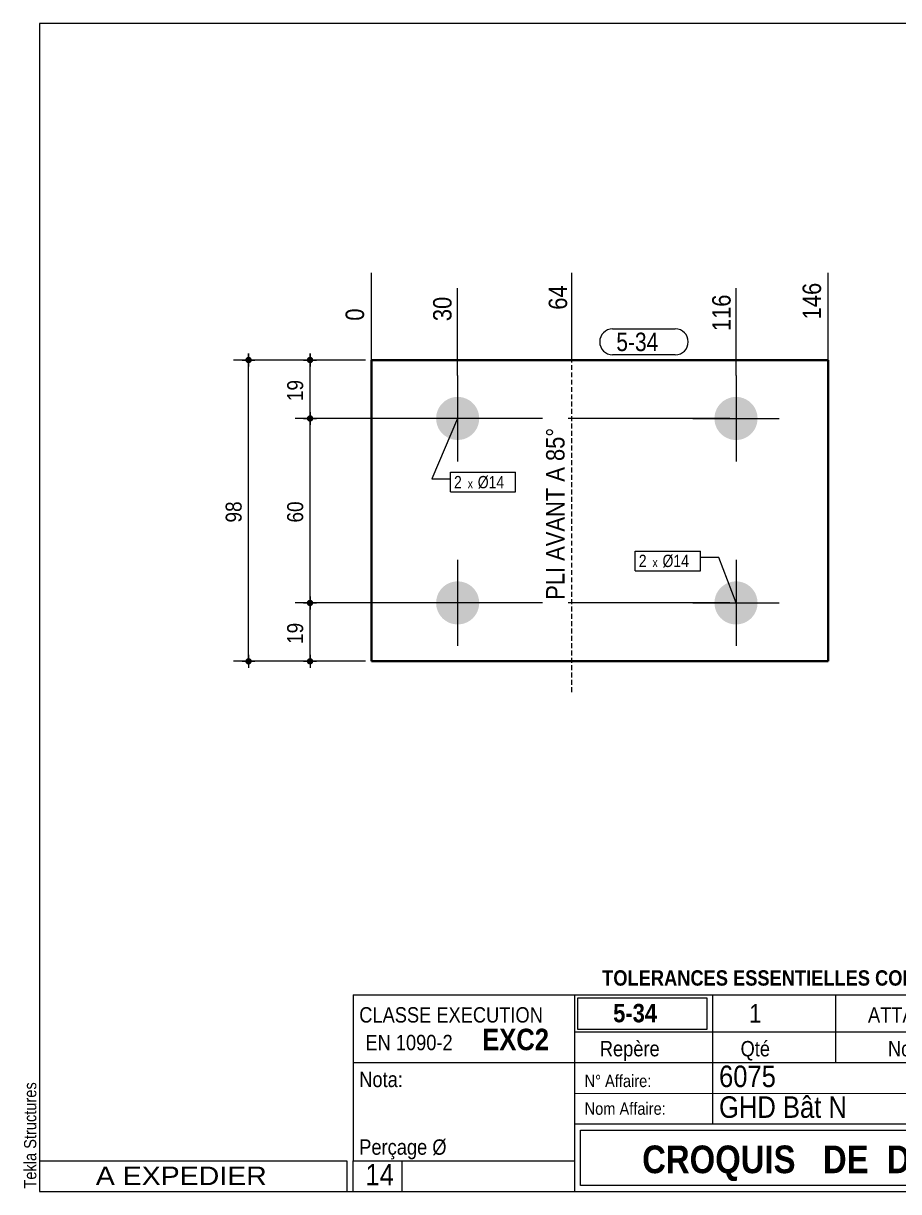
# Model space of a CAD drawing. Header units: millimetres. Extents: x 2 to 287, y 5 to 195.
# Drawn here: x 2.4 to 144.7, y 5 to 195 of the extents above; entities that cross this region are included whole.
import ezdxf

# ---------------------------------------------------------------- set-up
doc = ezdxf.new("R2010")
doc.units = ezdxf.units.MM
doc.linetypes.add('CACHE2', pattern=[1.190625, 0.79375, -0.396875])
for name, color, linetype, lineweight in [('Autre type objet', 1, 'Continuous', 0), ('Boulon', 7, 'Continuous', 0), ('Cache', 7, 'Continuous', 0), ('Cotation', 7, 'Continuous', 0), ('Désignation boulon', 3, 'Continuous', 0), ('Feuille dessin', 5, 'Continuous', 0), ('Objet graphique', 6, 'Continuous', 0), ('Piece', 2, 'Continuous', 0), ('Repère pièce', 3, 'Continuous', 0), ('Texte', 3, 'Continuous', 0)]:
    doc.layers.add(name, color=color, linetype=linetype, lineweight=lineweight)
doc.styles.add('ARIAL', font='ARIAL.TTF')
doc.styles.add('ARIAL_BOLD', font='ARIALBD.TTF')
doc.styles.add('ARIAL_NARROW', font='ARIAL.TTF')
doc.styles.add('COMIC_SANS_MS', font='COMIC.TTF')

# ---------------------------------------------------------------- blocks, each defined once
blk = doc.blocks.new('*A1')
at = {"layer": 'Boulon'}
for points in [[(118.17, 127.25), (118.09, 127.25), (118, 127.25), (117.92, 127.26), (117.83, 127.27), (117.75, 127.28), (117.66, 127.3), (117.58, 127.31), (117.49, 127.33), (117.41, 127.35), (117.33, 127.37), (117.24, 127.39), (117.16, 127.42), (117.08, 127.45), (117, 127.48), (116.92, 127.51), (116.84, 127.54), (116.76, 127.58), (116.69, 127.62), (116.61, 127.66), (116.53, 127.7), (116.46, 127.74), (116.39, 127.79), (116.31, 127.83), (116.24, 127.88), (116.17, 127.93), (116.11, 127.99), (116.04, 128.04), (115.97, 128.09), (115.91, 128.15), (115.85, 128.21), (115.78, 128.27), (115.72, 128.33), (115.67, 128.39), (115.61, 128.46), (115.55, 128.52), (115.5, 128.59), (115.45, 128.66), (115.4, 128.73), (115.35, 128.8), (115.3, 128.87), (115.26, 128.94), (115.21, 129.02), (115.17, 129.09), (115.13, 129.17), (115.09, 129.25), (115.06, 129.33), (115.03, 129.4), (114.99, 129.48), (114.96, 129.57), (114.94, 129.65), (114.91, 129.73), (114.89, 129.81), (114.86, 129.89), (114.84, 129.98), (114.83, 130.06), (114.81, 130.15), (114.8, 130.23), (114.79, 130.32), (114.78, 130.4), (114.77, 130.49), (114.76, 130.57), (114.76, 130.66), (114.76, 130.74), (114.76, 130.83), (114.76, 130.92), (114.77, 131), (114.78, 131.09), (114.79, 131.17), (114.8, 131.26), (114.81, 131.34), (114.83, 131.43), (114.84, 131.51), (114.86, 131.59), (114.89, 131.68), (114.91, 131.76), (114.94, 131.84), (114.96, 131.92), (114.99, 132), (115.03, 132.08), (115.06, 132.16), (115.09, 132.24), (115.13, 132.32), (115.17, 132.39), (115.21, 132.47), (115.26, 132.54), (115.3, 132.62), (115.35, 132.69), (115.4, 132.76), (115.45, 132.83), (115.5, 132.9), (115.55, 132.96), (115.61, 133.03), (115.67, 133.09), (115.72, 133.16), (115.78, 133.22), (115.85, 133.28), (115.91, 133.34), (115.97, 133.39), (116.04, 133.45), (116.11, 133.5), (116.17, 133.56), (116.24, 133.61), (116.31, 133.65), (116.39, 133.7), (116.46, 133.75), (116.53, 133.79), (116.61, 133.83), (116.69, 133.87), (116.76, 133.91), (116.84, 133.94), (116.92, 133.98), (117, 134.01), (117.08, 134.04), (117.16, 134.07), (117.24, 134.09), (117.33, 134.12), (117.41, 134.14), (117.49, 134.16), (117.58, 134.18), (117.66, 134.19), (117.75, 134.21), (117.83, 134.22), (117.92, 134.23), (118, 134.23), (118.09, 134.24), (118.17, 134.24), (118.26, 134.24), (118.34, 134.24), (118.43, 134.24), (118.52, 134.23), (118.6, 134.23), (118.69, 134.22), (118.77, 134.21), (118.86, 134.19), (118.94, 134.18), (119.03, 134.16), (119.11, 134.14), (119.19, 134.12), (119.27, 134.09), (119.36, 134.07), (119.44, 134.04), (119.52, 134.01), (119.6, 133.98), (119.68, 133.94), (119.76, 133.91), (119.83, 133.87), (119.91, 133.83), (119.98, 133.79), (120.06, 133.75), (120.13, 133.7), (120.2, 133.65), (120.27, 133.61), (120.34, 133.56), (120.41, 133.5), (120.48, 133.45), (120.54, 133.39), (120.61, 133.34), (120.67, 133.28), (120.73, 133.22), (120.79, 133.16), (120.85, 133.09), (120.91, 133.03), (120.96, 132.96), (121.02, 132.9), (121.07, 132.83), (121.12, 132.76), (121.17, 132.69), (121.22, 132.62), (121.26, 132.54), (121.3, 132.47), (121.35, 132.39), (121.39, 132.32), (121.42, 132.24), (121.46, 132.16), (121.49, 132.08), (121.52, 132), (121.55, 131.92), (121.58, 131.84), (121.61, 131.76), (121.63, 131.68), (121.65, 131.59), (121.67, 131.51), (121.69, 131.43), (121.71, 131.34), (121.72, 131.26), (121.73, 131.17), (121.74, 131.09), (121.75, 131), (121.75, 130.92), (121.76, 130.83), (121.76, 130.74), (121.76, 130.66), (121.75, 130.57), (121.75, 130.49), (121.74, 130.4), (121.73, 130.32), (121.72, 130.23), (121.71, 130.15), (121.69, 130.06), (121.67, 129.98), (121.65, 129.89), (121.63, 129.81), (121.61, 129.73), (121.58, 129.65), (121.55, 129.57), (121.52, 129.48), (121.49, 129.4), (121.46, 129.33), (121.42, 129.25), (121.39, 129.17), (121.35, 129.09), (121.3, 129.02), (121.26, 128.94), (121.22, 128.87), (121.17, 128.8), (121.12, 128.73), (121.07, 128.66), (121.02, 128.59), (120.96, 128.52), (120.91, 128.46), (120.85, 128.39), (120.79, 128.33), (120.73, 128.27), (120.67, 128.21), (120.61, 128.15), (120.54, 128.09), (120.48, 128.04), (120.41, 127.99), (120.34, 127.93), (120.27, 127.88), (120.2, 127.83), (120.13, 127.79), (120.06, 127.74), (119.98, 127.7), (119.91, 127.66), (119.83, 127.62), (119.76, 127.58), (119.68, 127.54), (119.6, 127.51), (119.52, 127.48), (119.44, 127.45), (119.36, 127.42), (119.27, 127.39), (119.19, 127.37), (119.11, 127.35), (119.03, 127.33), (118.94, 127.31), (118.86, 127.3), (118.77, 127.28), (118.69, 127.27), (118.6, 127.26), (118.52, 127.25), (118.43, 127.25), (118.34, 127.25), (118.26, 127.24)], [(118.17, 97.25), (118.09, 97.25), (118, 97.25), (117.92, 97.26), (117.83, 97.27), (117.75, 97.28), (117.66, 97.3), (117.58, 97.31), (117.49, 97.33), (117.41, 97.35), (117.33, 97.37), (117.24, 97.39), (117.16, 97.42), (117.08, 97.45), (117, 97.48), (116.92, 97.51), (116.84, 97.54), (116.76, 97.58), (116.69, 97.62), (116.61, 97.66), (116.53, 97.7), (116.46, 97.74), (116.39, 97.79), (116.31, 97.83), (116.24, 97.88), (116.17, 97.93), (116.11, 97.99), (116.04, 98.04), (115.97, 98.09), (115.91, 98.15), (115.85, 98.21), (115.78, 98.27), (115.72, 98.33), (115.67, 98.39), (115.61, 98.46), (115.55, 98.52), (115.5, 98.59), (115.45, 98.66), (115.4, 98.73), (115.35, 98.8), (115.3, 98.87), (115.26, 98.94), (115.21, 99.02), (115.17, 99.09), (115.13, 99.17), (115.09, 99.25), (115.06, 99.33), (115.03, 99.4), (114.99, 99.48), (114.96, 99.57), (114.94, 99.65), (114.91, 99.73), (114.89, 99.81), (114.86, 99.89), (114.84, 99.98), (114.83, 100.06), (114.81, 100.15), (114.8, 100.23), (114.79, 100.32), (114.78, 100.4), (114.77, 100.49), (114.76, 100.57), (114.76, 100.66), (114.76, 100.74), (114.76, 100.83), (114.76, 100.92), (114.77, 101), (114.78, 101.09), (114.79, 101.17), (114.8, 101.26), (114.81, 101.34), (114.83, 101.43), (114.84, 101.51), (114.86, 101.59), (114.89, 101.68), (114.91, 101.76), (114.94, 101.84), (114.96, 101.92), (114.99, 102), (115.03, 102.08), (115.06, 102.16), (115.09, 102.24), (115.13, 102.32), (115.17, 102.39), (115.21, 102.47), (115.26, 102.54), (115.3, 102.62), (115.35, 102.69), (115.4, 102.76), (115.45, 102.83), (115.5, 102.9), (115.55, 102.96), (115.61, 103.03), (115.67, 103.09), (115.72, 103.16), (115.78, 103.22), (115.85, 103.28), (115.91, 103.34), (115.97, 103.39), (116.04, 103.45), (116.11, 103.5), (116.17, 103.56), (116.24, 103.61), (116.31, 103.65), (116.39, 103.7), (116.46, 103.75), (116.53, 103.79), (116.61, 103.83), (116.69, 103.87), (116.76, 103.91), (116.84, 103.94), (116.92, 103.98), (117, 104.01), (117.08, 104.04), (117.16, 104.07), (117.24, 104.09), (117.33, 104.12), (117.41, 104.14), (117.49, 104.16), (117.58, 104.18), (117.66, 104.19), (117.75, 104.21), (117.83, 104.22), (117.92, 104.23), (118, 104.23), (118.09, 104.24), (118.17, 104.24), (118.26, 104.24), (118.34, 104.24), (118.43, 104.24), (118.52, 104.23), (118.6, 104.23), (118.69, 104.22), (118.77, 104.21), (118.86, 104.19), (118.94, 104.18), (119.03, 104.16), (119.11, 104.14), (119.19, 104.12), (119.27, 104.09), (119.36, 104.07), (119.44, 104.04), (119.52, 104.01), (119.6, 103.98), (119.68, 103.94), (119.76, 103.91), (119.83, 103.87), (119.91, 103.83), (119.98, 103.79), (120.06, 103.75), (120.13, 103.7), (120.2, 103.65), (120.27, 103.61), (120.34, 103.56), (120.41, 103.5), (120.48, 103.45), (120.54, 103.39), (120.61, 103.34), (120.67, 103.28), (120.73, 103.22), (120.79, 103.16), (120.85, 103.09), (120.91, 103.03), (120.96, 102.96), (121.02, 102.9), (121.07, 102.83), (121.12, 102.76), (121.17, 102.69), (121.22, 102.62), (121.26, 102.54), (121.3, 102.47), (121.35, 102.39), (121.39, 102.32), (121.42, 102.24), (121.46, 102.16), (121.49, 102.08), (121.52, 102), (121.55, 101.92), (121.58, 101.84), (121.61, 101.76), (121.63, 101.68), (121.65, 101.59), (121.67, 101.51), (121.69, 101.43), (121.71, 101.34), (121.72, 101.26), (121.73, 101.17), (121.74, 101.09), (121.75, 101), (121.75, 100.92), (121.76, 100.83), (121.76, 100.74), (121.76, 100.66), (121.75, 100.57), (121.75, 100.49), (121.74, 100.4), (121.73, 100.32), (121.72, 100.23), (121.71, 100.15), (121.69, 100.06), (121.67, 99.98), (121.65, 99.89), (121.63, 99.81), (121.61, 99.73), (121.58, 99.65), (121.55, 99.57), (121.52, 99.48), (121.49, 99.4), (121.46, 99.33), (121.42, 99.25), (121.39, 99.17), (121.35, 99.09), (121.3, 99.02), (121.26, 98.94), (121.22, 98.87), (121.17, 98.8), (121.12, 98.73), (121.07, 98.66), (121.02, 98.59), (120.96, 98.52), (120.91, 98.46), (120.85, 98.39), (120.79, 98.33), (120.73, 98.27), (120.67, 98.21), (120.61, 98.15), (120.54, 98.09), (120.48, 98.04), (120.41, 97.99), (120.34, 97.93), (120.27, 97.88), (120.2, 97.83), (120.13, 97.79), (120.06, 97.74), (119.98, 97.7), (119.91, 97.66), (119.83, 97.62), (119.76, 97.58), (119.68, 97.54), (119.6, 97.51), (119.52, 97.48), (119.44, 97.45), (119.36, 97.42), (119.27, 97.39), (119.19, 97.37), (119.11, 97.35), (119.03, 97.33), (118.94, 97.31), (118.86, 97.3), (118.77, 97.28), (118.69, 97.27), (118.6, 97.26), (118.52, 97.25), (118.43, 97.25), (118.34, 97.25), (118.26, 97.24)]]:
    blk.add_hatch(color=256, dxfattribs=at).paths.add_polyline_path(points, flags=17)
at = {"layer": 'Boulon', "linetype": 'Continuous', "lineweight": 0}
for p, q in [((118.26, 137.74), (118.26, 123.74)), ((111.26, 130.74), (125.26, 130.74)), ((118.26, 107.74), (118.26, 93.74)), ((111.26, 100.74), (125.26, 100.74))]:
    blk.add_line(p, q, dxfattribs=at)
blk = doc.blocks.new('*A2')
at = {"layer": 'Boulon'}
for points in [[(69.5, 130.83), (69.51, 130.92), (69.51, 131.01), (69.52, 131.09), (69.53, 131.18), (69.54, 131.26), (69.55, 131.35), (69.57, 131.43), (69.59, 131.52), (69.61, 131.6), (69.63, 131.68), (69.65, 131.76), (69.68, 131.85), (69.71, 131.93), (69.74, 132.01), (69.77, 132.09), (69.8, 132.17), (69.84, 132.24), (69.88, 132.32), (69.91, 132.4), (69.96, 132.47), (70, 132.55), (70.04, 132.62), (70.09, 132.69), (70.14, 132.76), (70.19, 132.83), (70.24, 132.9), (70.3, 132.97), (70.35, 133.03), (70.41, 133.1), (70.47, 133.16), (70.53, 133.22), (70.59, 133.28), (70.65, 133.34), (70.72, 133.4), (70.78, 133.45), (70.85, 133.51), (70.92, 133.56), (70.99, 133.61), (71.06, 133.66), (71.13, 133.71), (71.2, 133.75), (71.28, 133.79), (71.35, 133.83), (71.43, 133.87), (71.51, 133.91), (71.58, 133.95), (71.66, 133.98), (71.74, 134.01), (71.82, 134.04), (71.9, 134.07), (71.99, 134.1), (72.07, 134.12), (72.15, 134.14), (72.23, 134.16), (72.32, 134.18), (72.4, 134.2), (72.49, 134.21), (72.57, 134.22), (72.66, 134.23), (72.74, 134.24), (72.83, 134.24), (72.92, 134.25), (73, 134.25), (73.09, 134.25), (73.17, 134.24), (73.26, 134.24), (73.34, 134.23), (73.43, 134.22), (73.52, 134.21), (73.6, 134.2), (73.68, 134.18), (73.77, 134.16), (73.85, 134.14), (73.94, 134.12), (74.02, 134.1), (74.1, 134.07), (74.18, 134.04), (74.26, 134.01), (74.34, 133.98), (74.42, 133.95), (74.5, 133.91), (74.58, 133.87), (74.65, 133.83), (74.73, 133.79), (74.8, 133.75), (74.87, 133.71), (74.95, 133.66), (75.02, 133.61), (75.09, 133.56), (75.16, 133.51), (75.22, 133.45), (75.29, 133.4), (75.35, 133.34), (75.42, 133.28), (75.48, 133.22), (75.54, 133.16), (75.6, 133.1), (75.65, 133.03), (75.71, 132.97), (75.76, 132.9), (75.81, 132.83), (75.86, 132.76), (75.91, 132.69), (75.96, 132.62), (76, 132.55), (76.05, 132.47), (76.09, 132.4), (76.13, 132.32), (76.17, 132.24), (76.2, 132.17), (76.24, 132.09), (76.27, 132.01), (76.3, 131.93), (76.33, 131.85), (76.35, 131.76), (76.37, 131.68), (76.4, 131.6), (76.42, 131.52), (76.43, 131.43), (76.45, 131.35), (76.46, 131.26), (76.48, 131.18), (76.48, 131.09), (76.49, 131.01), (76.5, 130.92), (76.5, 130.83), (76.5, 130.75), (76.5, 130.66), (76.5, 130.58), (76.49, 130.49), (76.48, 130.41), (76.48, 130.32), (76.46, 130.23), (76.45, 130.15), (76.43, 130.07), (76.42, 129.98), (76.4, 129.9), (76.37, 129.81), (76.35, 129.73), (76.33, 129.65), (76.3, 129.57), (76.27, 129.49), (76.24, 129.41), (76.2, 129.33), (76.17, 129.25), (76.13, 129.17), (76.09, 129.1), (76.05, 129.02), (76, 128.95), (75.96, 128.88), (75.91, 128.8), (75.86, 128.73), (75.81, 128.66), (75.76, 128.59), (75.71, 128.53), (75.65, 128.46), (75.6, 128.4), (75.54, 128.33), (75.48, 128.27), (75.42, 128.21), (75.35, 128.15), (75.29, 128.1), (75.22, 128.04), (75.16, 127.99), (75.09, 127.94), (75.02, 127.89), (74.95, 127.84), (74.87, 127.79), (74.8, 127.75), (74.73, 127.7), (74.65, 127.66), (74.58, 127.62), (74.5, 127.58), (74.42, 127.55), (74.34, 127.51), (74.26, 127.48), (74.18, 127.45), (74.1, 127.42), (74.02, 127.4), (73.94, 127.37), (73.85, 127.35), (73.77, 127.33), (73.68, 127.32), (73.6, 127.3), (73.52, 127.29), (73.43, 127.27), (73.34, 127.27), (73.26, 127.26), (73.17, 127.25), (73.09, 127.25), (73, 127.25), (72.92, 127.25), (72.83, 127.25), (72.74, 127.26), (72.66, 127.27), (72.57, 127.27), (72.49, 127.29), (72.4, 127.3), (72.32, 127.32), (72.23, 127.33), (72.15, 127.35), (72.07, 127.37), (71.99, 127.4), (71.9, 127.42), (71.82, 127.45), (71.74, 127.48), (71.66, 127.51), (71.58, 127.55), (71.51, 127.58), (71.43, 127.62), (71.35, 127.66), (71.28, 127.7), (71.2, 127.75), (71.13, 127.79), (71.06, 127.84), (70.99, 127.89), (70.92, 127.94), (70.85, 127.99), (70.78, 128.04), (70.72, 128.1), (70.65, 128.15), (70.59, 128.21), (70.53, 128.27), (70.47, 128.33), (70.41, 128.4), (70.35, 128.46), (70.3, 128.53), (70.24, 128.59), (70.19, 128.66), (70.14, 128.73), (70.09, 128.8), (70.04, 128.88), (70, 128.95), (69.96, 129.02), (69.91, 129.1), (69.88, 129.17), (69.84, 129.25), (69.8, 129.33), (69.77, 129.41), (69.74, 129.49), (69.71, 129.57), (69.68, 129.65), (69.65, 129.73), (69.63, 129.81), (69.61, 129.9), (69.59, 129.98), (69.57, 130.07), (69.55, 130.15), (69.54, 130.23), (69.53, 130.32), (69.52, 130.41), (69.51, 130.49), (69.51, 130.58), (69.5, 130.66), (69.5, 130.75)], [(69.5, 100.83), (69.51, 100.92), (69.51, 101.01), (69.52, 101.09), (69.53, 101.18), (69.54, 101.26), (69.55, 101.35), (69.57, 101.43), (69.59, 101.52), (69.61, 101.6), (69.63, 101.68), (69.65, 101.76), (69.68, 101.85), (69.71, 101.93), (69.74, 102.01), (69.77, 102.09), (69.8, 102.17), (69.84, 102.24), (69.88, 102.32), (69.91, 102.4), (69.96, 102.47), (70, 102.55), (70.04, 102.62), (70.09, 102.69), (70.14, 102.76), (70.19, 102.83), (70.24, 102.9), (70.3, 102.97), (70.35, 103.03), (70.41, 103.1), (70.47, 103.16), (70.53, 103.22), (70.59, 103.28), (70.65, 103.34), (70.72, 103.4), (70.78, 103.45), (70.85, 103.51), (70.92, 103.56), (70.99, 103.61), (71.06, 103.66), (71.13, 103.71), (71.2, 103.75), (71.28, 103.79), (71.35, 103.83), (71.43, 103.87), (71.51, 103.91), (71.58, 103.95), (71.66, 103.98), (71.74, 104.01), (71.82, 104.04), (71.9, 104.07), (71.99, 104.1), (72.07, 104.12), (72.15, 104.14), (72.23, 104.16), (72.32, 104.18), (72.4, 104.2), (72.49, 104.21), (72.57, 104.22), (72.66, 104.23), (72.74, 104.24), (72.83, 104.24), (72.92, 104.25), (73, 104.25), (73.09, 104.25), (73.17, 104.24), (73.26, 104.24), (73.34, 104.23), (73.43, 104.22), (73.52, 104.21), (73.6, 104.2), (73.68, 104.18), (73.77, 104.16), (73.85, 104.14), (73.94, 104.12), (74.02, 104.1), (74.1, 104.07), (74.18, 104.04), (74.26, 104.01), (74.34, 103.98), (74.42, 103.95), (74.5, 103.91), (74.58, 103.87), (74.65, 103.83), (74.73, 103.79), (74.8, 103.75), (74.87, 103.71), (74.95, 103.66), (75.02, 103.61), (75.09, 103.56), (75.16, 103.51), (75.22, 103.45), (75.29, 103.4), (75.35, 103.34), (75.42, 103.28), (75.48, 103.22), (75.54, 103.16), (75.6, 103.1), (75.65, 103.03), (75.71, 102.97), (75.76, 102.9), (75.81, 102.83), (75.86, 102.76), (75.91, 102.69), (75.96, 102.62), (76, 102.55), (76.05, 102.47), (76.09, 102.4), (76.13, 102.32), (76.17, 102.24), (76.2, 102.17), (76.24, 102.09), (76.27, 102.01), (76.3, 101.93), (76.33, 101.85), (76.35, 101.76), (76.37, 101.68), (76.4, 101.6), (76.42, 101.52), (76.43, 101.43), (76.45, 101.35), (76.46, 101.26), (76.48, 101.18), (76.48, 101.09), (76.49, 101.01), (76.5, 100.92), (76.5, 100.83), (76.5, 100.75), (76.5, 100.66), (76.5, 100.58), (76.49, 100.49), (76.48, 100.41), (76.48, 100.32), (76.46, 100.23), (76.45, 100.15), (76.43, 100.07), (76.42, 99.98), (76.4, 99.9), (76.37, 99.81), (76.35, 99.73), (76.33, 99.65), (76.3, 99.57), (76.27, 99.49), (76.24, 99.41), (76.2, 99.33), (76.17, 99.25), (76.13, 99.17), (76.09, 99.1), (76.05, 99.02), (76, 98.95), (75.96, 98.88), (75.91, 98.8), (75.86, 98.73), (75.81, 98.66), (75.76, 98.59), (75.71, 98.53), (75.65, 98.46), (75.6, 98.4), (75.54, 98.33), (75.48, 98.27), (75.42, 98.21), (75.35, 98.15), (75.29, 98.1), (75.22, 98.04), (75.16, 97.99), (75.09, 97.94), (75.02, 97.89), (74.95, 97.84), (74.87, 97.79), (74.8, 97.75), (74.73, 97.7), (74.65, 97.66), (74.58, 97.62), (74.5, 97.58), (74.42, 97.55), (74.34, 97.51), (74.26, 97.48), (74.18, 97.45), (74.1, 97.42), (74.02, 97.4), (73.94, 97.37), (73.85, 97.35), (73.77, 97.33), (73.68, 97.32), (73.6, 97.3), (73.52, 97.29), (73.43, 97.27), (73.34, 97.27), (73.26, 97.26), (73.17, 97.25), (73.09, 97.25), (73, 97.25), (72.92, 97.25), (72.83, 97.25), (72.74, 97.26), (72.66, 97.27), (72.57, 97.27), (72.49, 97.29), (72.4, 97.3), (72.32, 97.32), (72.23, 97.33), (72.15, 97.35), (72.07, 97.37), (71.99, 97.4), (71.9, 97.42), (71.82, 97.45), (71.74, 97.48), (71.66, 97.51), (71.58, 97.55), (71.51, 97.58), (71.43, 97.62), (71.35, 97.66), (71.28, 97.7), (71.2, 97.75), (71.13, 97.79), (71.06, 97.84), (70.99, 97.89), (70.92, 97.94), (70.85, 97.99), (70.78, 98.04), (70.72, 98.1), (70.65, 98.15), (70.59, 98.21), (70.53, 98.27), (70.47, 98.33), (70.41, 98.4), (70.35, 98.46), (70.3, 98.53), (70.24, 98.59), (70.19, 98.66), (70.14, 98.73), (70.09, 98.8), (70.04, 98.88), (70, 98.95), (69.96, 99.02), (69.91, 99.1), (69.88, 99.17), (69.84, 99.25), (69.8, 99.33), (69.77, 99.41), (69.74, 99.49), (69.71, 99.57), (69.68, 99.65), (69.65, 99.73), (69.63, 99.81), (69.61, 99.9), (69.59, 99.98), (69.57, 100.07), (69.55, 100.15), (69.54, 100.23), (69.53, 100.32), (69.52, 100.41), (69.51, 100.49), (69.51, 100.58), (69.5, 100.66), (69.5, 100.75)]]:
    blk.add_hatch(color=256, dxfattribs=at).paths.add_polyline_path(points, flags=17)
at = {"layer": 'Boulon', "linetype": 'Continuous', "lineweight": 0}
for p, q in [((73, 137.75), (73, 123.75)), ((80, 130.75), (66, 130.75)), ((73, 107.75), (73, 93.75)), ((80, 100.75), (66, 100.75))]:
    blk.add_line(p, q, dxfattribs=at)
blk = doc.blocks.new('*A3')
at = {"layer": 'Cache', "color": 7, "linetype": 'CACHE2', "lineweight": 20}
blk.add_line((91.55468, 86.249236), (91.55468, 145.249236), dxfattribs=at)
at = {"layer": 'Piece', "color": 2, "linetype": 'Continuous', "lineweight": 40}
for p, q in [((59.002938, 140.249236), (59.002938, 91.249236)), ((133.258756, 140.249236), (59.002938, 140.249236)), ((133.258756, 91.249236), (133.258756, 140.249236)), ((59.002938, 91.249236), (133.258756, 91.249236))]:
    blk.add_line(p, q, dxfattribs=at)
blk = doc.blocks.new('*A7')
at = {"layer": 'Objet graphique', "linetype": 'Continuous', "lineweight": 0}
blk.add_line((73.001695, 137.748205), (73.001695, 151.940303), dxfattribs=at)
blk = doc.blocks.new('*A8')
at = {"layer": 'Objet graphique', "linetype": 'Continuous', "lineweight": 0}
blk.add_line((118.258754, 137.744236), (118.258754, 151.936333), dxfattribs=at)
blk = doc.blocks.new('*A9')
at = {"layer": 'Objet graphique', "linetype": 'Continuous', "lineweight": 0}
blk.add_line((133.258756, 140.249236), (133.258756, 154.441333), dxfattribs=at)
blk = doc.blocks.new('*A10')
at = {"layer": 'Objet graphique', "linetype": 'Continuous', "lineweight": 0}
blk.add_line((59.002938, 140.249236), (59.002938, 154.441333), dxfattribs=at)
blk = doc.blocks.new('*A11')
at = {"layer": 'Objet graphique', "linetype": 'Continuous', "lineweight": 0}
blk.add_line((91.55468, 140.249236), (91.55468, 154.441333), dxfattribs=at)
blk = doc.blocks.new('*A12')
at = {"layer": 'Feuille dessin', "linetype": 'Continuous', "lineweight": 0}
for p, q in [((282, 195), (5, 195)), ((5, 195), (5, 5)), ((282, 5), (282, 195)), ((5, 5), (282, 5))]:
    blk.add_line(p, q, dxfattribs=at)
at = {"layer": 'Feuille dessin', "style": 'ARIAL', "width": 0.85}
blk.add_text('Tekla Structures', height=2, rotation=90, dxfattribs=at).set_placement((4.5, 5.5))
blk = doc.blocks.new('*A13')
at = {"layer": 'Autre type objet', "linetype": 'Continuous', "lineweight": 0}
for p, q in [((56, 37), (92, 37)), ((56, 37), (56, 10)), ((92, 37), (92, 10)), ((56, 26), (92, 26)), ((56, 10), (92, 10)), ((56, 5), (56, 10)), ((64, 5), (64, 10)), ((56, 5), (64, 5))]:
    blk.add_line(p, q, dxfattribs=at)
at = {"layer": 'Autre type objet', "width": 0.85}
for s, height, style, p in [('CLASSE EXECUTION', 2.5, 'ARIAL', (57, 32.5)), ('EN 1090-2', 2.5, 'ARIAL', (58, 28)), ('EXC2', 3.5, 'ARIAL_BOLD', (77, 28)), ('Nota:', 2.5, 'ARIAL', (57, 22)), ('Perçage Ø', 2.5, 'ARIAL', (57, 11)), ('14', 3.5, 'ARIAL_NARROW', (58.014234, 6))]:
    blk.add_text(s, height=height, dxfattribs=dict(at, style=style)).set_placement(p)
blk = doc.blocks.new('*A15')
at = {"layer": 'Autre type objet', "linetype": 'Continuous', "lineweight": 0}
for p, q in [((92, 37), (282, 37)), ((92, 37), (92, 31)), ((92.51953, 36.5), (113.5, 36.5)), ((92.51953, 31.394341), (92.51953, 36.5)), ((113.5, 36.5), (113.5, 31.394341)), ((114.5, 31), (114.5, 37)), ((134.5, 31), (134.5, 37)), ((160, 31), (160, 37)), ((195, 31), (195, 37)), ((212, 31), (212, 37)), ((228, 31), (228, 37)), ((263.5, 31), (263.5, 37)), ((282, 31), (282, 37)), ((92, 31), (282, 31)), ((92, 31), (92, 5)), ((113.5, 31.394341), (92.51953, 31.394341)), ((114.5, 16), (114.5, 31)), ((134.5, 26), (134.5, 31)), ((160, 26), (160, 31)), ((195, 26), (195, 31)), ((212, 26), (212, 31)), ((228, 26), (228, 31)), ((263.5, 26), (263.5, 31)), ((282, 5), (282, 31)), ((92, 26), (282, 26)), ((181, 26), (181, 5)), ((208, 26), (208, 5)), ((241.262466, 5), (241.262466, 26)), ((92, 21), (241.327069, 20.935451)), ((92, 16), (181, 16)), ((181, 16), (241.297815, 16.021151)), ((93, 15), (180, 15)), ((93, 6), (93, 15)), ((180, 15), (180, 6)), ((181, 11), (241.217807, 10.969512)), ((180, 6), (93, 6)), ((92, 5), (282, 5))]:
    blk.add_line(p, q, dxfattribs=at)
at = {"layer": 'Autre type objet', "width": 0.85}
for s, height, style, p in [('TOLERANCES ESSENTIELLES CONFORMES A LA NORME 1090-1', 2.5, 'ARIAL_BOLD', (96.5, 38.5)), ('5-34', 3, 'ARIAL_BOLD', (98.285724, 32.540141)), ('1', 3, 'ARIAL', (120.389893, 32.5)), ('ATTACHE', 2.5, 'ARIAL', (139.718018, 32.5)), ('PL6*98', 2.5, 'ARIAL', (170.537964, 32.5)), ('149', 3, 'ARIAL', (200.165771, 32.5)), ('S235JR', 3, 'ARIAL', (212.880127, 32.5)), ('PEINTURE', 2.5, 'ARIAL', (237.24646, 32.5)), ('0.7', 3, 'ARIAL', (270.222412, 32.5)), ('Repère', 2.5, 'ARIAL', (96.112978, 27)), ('Qté', 2.5, 'ARIAL', (119, 27)), ('Nom', 2.5, 'ARIAL', (142.961426, 27)), ('Profil', 2.5, 'ARIAL', (173.903564, 27)), ('Longueur', 2.5, 'ARIAL', (197, 27)), ('Qualité', 2.5, 'ARIAL', (214.218018, 27)), ('Finition', 2.5, 'ARIAL', (243, 27)), ('Poids U', 2.5, 'ARIAL', (264, 27)), ('(Kg)', 2, 'ARIAL', (276.5, 27)), ('6075', 3.5, 'ARIAL', (115.5, 22)), ('N° Affaire:', 2, 'ARIAL', (93.640566, 22)), ('Indice de révision:', 2, 'ARIAL', (183, 22)), ('CHARPENTES', 3, 'ARIAL_BOLD', (247.5, 18)), ('Nom Affaire:', 2, 'ARIAL', (93.640566, 17.5)), ('GHD Bât N', 3.5, 'ARIAL', (115.5, 17)), ('Date de révision:', 2, 'ARIAL', (183, 17)), ('Date de création:', 2, 'ARIAL', (183, 12)), ('03.04.2017', 2.5, 'ARIAL', (209, 12)), ('SAINT CLAIR', 3, 'ARIAL_BOLD', (248.5, 11.5)), ('CROQUIS   DE  DEBIT', 4.5, 'ARIAL_BOLD', (103, 8)), ('SD', 2.5, 'ARIAL', (209, 7)), ('Dessinateur:', 2, 'ARIAL', (183, 7))]:
    blk.add_text(s, height=height, dxfattribs=dict(at, style=style)).set_placement(p)
blk = doc.blocks.new('*A16')
at = {"layer": 'Autre type objet', "linetype": 'Continuous', "lineweight": 0}
for p, q in [((5, 10), (55, 10)), ((5, 10), (5, 5)), ((55, 10), (55, 5)), ((5, 5), (55, 5))]:
    blk.add_line(p, q, dxfattribs=at)
at = {"layer": 'Autre type objet', "style": 'ARIAL', "width": 1.105}
blk.add_text('A EXPEDIER', height=3, dxfattribs=at).set_placement((14.169647, 6.073465))
blk = doc.blocks.new('*A17')
at = {"layer": 'Cotation'}
for points in [[(38.98, 139.73), (38.95, 139.73), (38.93, 139.73), (38.9, 139.74), (38.88, 139.74), (38.85, 139.75), (38.83, 139.76), (38.8, 139.77), (38.78, 139.78), (38.76, 139.79), (38.74, 139.8), (38.71, 139.82), (38.69, 139.83), (38.67, 139.85), (38.65, 139.86), (38.64, 139.88), (38.62, 139.9), (38.6, 139.92), (38.59, 139.94), (38.57, 139.96), (38.56, 139.98), (38.54, 140), (38.53, 140.03), (38.52, 140.05), (38.51, 140.07), (38.51, 140.1), (38.5, 140.12), (38.49, 140.15), (38.49, 140.17), (38.49, 140.2), (38.48, 140.22), (38.48, 140.25), (38.48, 140.27), (38.49, 140.3), (38.49, 140.33), (38.49, 140.35), (38.5, 140.38), (38.51, 140.4), (38.51, 140.42), (38.52, 140.45), (38.53, 140.47), (38.54, 140.49), (38.56, 140.52), (38.57, 140.54), (38.59, 140.56), (38.6, 140.58), (38.62, 140.6), (38.64, 140.62), (38.65, 140.63), (38.67, 140.65), (38.69, 140.67), (38.71, 140.68), (38.74, 140.7), (38.76, 140.71), (38.78, 140.72), (38.8, 140.73), (38.83, 140.74), (38.85, 140.75), (38.88, 140.75), (38.9, 140.76), (38.93, 140.76), (38.95, 140.77), (38.98, 140.77), (39, 140.77), (39.03, 140.77), (39.05, 140.77), (39.08, 140.76), (39.1, 140.76), (39.13, 140.75), (39.15, 140.75), (39.18, 140.74), (39.2, 140.73), (39.23, 140.72), (39.25, 140.71), (39.27, 140.7), (39.29, 140.68), (39.31, 140.67), (39.33, 140.65), (39.35, 140.63), (39.37, 140.62), (39.39, 140.6), (39.4, 140.58), (39.42, 140.56), (39.44, 140.54), (39.45, 140.52), (39.46, 140.49), (39.47, 140.47), (39.48, 140.45), (39.49, 140.42), (39.5, 140.4), (39.51, 140.38), (39.51, 140.35), (39.52, 140.33), (39.52, 140.3), (39.52, 140.27), (39.52, 140.25), (39.52, 140.22), (39.52, 140.2), (39.52, 140.17), (39.51, 140.15), (39.51, 140.12), (39.5, 140.1), (39.49, 140.07), (39.48, 140.05), (39.47, 140.03), (39.46, 140), (39.45, 139.98), (39.44, 139.96), (39.42, 139.94), (39.4, 139.92), (39.39, 139.9), (39.37, 139.88), (39.35, 139.86), (39.33, 139.85), (39.31, 139.83), (39.29, 139.82), (39.27, 139.8), (39.25, 139.79), (39.23, 139.78), (39.2, 139.77), (39.18, 139.76), (39.15, 139.75), (39.13, 139.74), (39.1, 139.74), (39.08, 139.73), (39.05, 139.73), (39.03, 139.73), (39, 139.73)], [(38.98, 90.73), (38.95, 90.73), (38.93, 90.73), (38.9, 90.74), (38.88, 90.74), (38.85, 90.75), (38.83, 90.76), (38.8, 90.77), (38.78, 90.78), (38.76, 90.79), (38.74, 90.8), (38.71, 90.82), (38.69, 90.83), (38.67, 90.85), (38.65, 90.86), (38.64, 90.88), (38.62, 90.9), (38.6, 90.92), (38.59, 90.94), (38.57, 90.96), (38.56, 90.98), (38.54, 91), (38.53, 91.03), (38.52, 91.05), (38.51, 91.07), (38.51, 91.1), (38.5, 91.12), (38.49, 91.15), (38.49, 91.17), (38.49, 91.2), (38.48, 91.22), (38.48, 91.25), (38.48, 91.27), (38.49, 91.3), (38.49, 91.33), (38.49, 91.35), (38.5, 91.38), (38.51, 91.4), (38.51, 91.42), (38.52, 91.45), (38.53, 91.47), (38.54, 91.49), (38.56, 91.52), (38.57, 91.54), (38.59, 91.56), (38.6, 91.58), (38.62, 91.6), (38.64, 91.62), (38.65, 91.63), (38.67, 91.65), (38.69, 91.67), (38.71, 91.68), (38.74, 91.7), (38.76, 91.71), (38.78, 91.72), (38.8, 91.73), (38.83, 91.74), (38.85, 91.75), (38.88, 91.75), (38.9, 91.76), (38.93, 91.76), (38.95, 91.77), (38.98, 91.77), (39, 91.77), (39.03, 91.77), (39.05, 91.77), (39.08, 91.76), (39.1, 91.76), (39.13, 91.75), (39.15, 91.75), (39.18, 91.74), (39.2, 91.73), (39.23, 91.72), (39.25, 91.71), (39.27, 91.7), (39.29, 91.68), (39.31, 91.67), (39.33, 91.65), (39.35, 91.63), (39.37, 91.62), (39.39, 91.6), (39.4, 91.58), (39.42, 91.56), (39.44, 91.54), (39.45, 91.52), (39.46, 91.49), (39.47, 91.47), (39.48, 91.45), (39.49, 91.42), (39.5, 91.4), (39.51, 91.38), (39.51, 91.35), (39.52, 91.33), (39.52, 91.3), (39.52, 91.27), (39.52, 91.25), (39.52, 91.22), (39.52, 91.2), (39.52, 91.17), (39.51, 91.15), (39.51, 91.12), (39.5, 91.1), (39.49, 91.07), (39.48, 91.05), (39.47, 91.03), (39.46, 91), (39.45, 90.98), (39.44, 90.96), (39.42, 90.94), (39.4, 90.92), (39.39, 90.9), (39.37, 90.88), (39.35, 90.86), (39.33, 90.85), (39.31, 90.83), (39.29, 90.82), (39.27, 90.8), (39.25, 90.79), (39.23, 90.78), (39.2, 90.77), (39.18, 90.76), (39.15, 90.75), (39.13, 90.74), (39.1, 90.74), (39.08, 90.73), (39.05, 90.73), (39.03, 90.73), (39, 90.73)]]:
    blk.add_hatch(color=256, dxfattribs=at).paths.add_polyline_path(points, flags=17)
at = {"layer": 'Cotation', "linetype": 'Continuous', "lineweight": 0}
for p, q in [((39, 141.29), (39, 139.21)), ((39, 140.25), (39, 141.29)), ((58, 140.25), (36.58, 140.25)), ((37.96, 140.25), (40.04, 140.25)), ((39, 91.25), (39, 140.25)), ((58, 91.25), (36.58, 91.25)), ((37.96, 91.25), (40.04, 91.25)), ((39, 92.29), (39, 90.21)), ((39, 91.25), (39, 90.21))]:
    blk.add_line(p, q, dxfattribs=at)
at = {"layer": 'Cotation'}
for p in [(39, 140.25), (39, 91.25)]:
    blk.add_point(p, dxfattribs=at)
at = {"layer": 'Cotation', "style": 'ARIAL', "width": 0.85}
blk.add_text('98', height=2.6, rotation=90.0002, dxfattribs=at).set_placement((37.88, 113.82))
blk = doc.blocks.new('*A18')
at = {"layer": 'Cotation'}
for points in [[(48.98, 100.22), (48.95, 100.23), (48.93, 100.23), (48.9, 100.23), (48.88, 100.24), (48.85, 100.25), (48.83, 100.25), (48.8, 100.26), (48.78, 100.27), (48.76, 100.29), (48.74, 100.3), (48.71, 100.31), (48.69, 100.33), (48.67, 100.34), (48.65, 100.36), (48.64, 100.38), (48.62, 100.4), (48.6, 100.41), (48.59, 100.43), (48.57, 100.46), (48.56, 100.48), (48.54, 100.5), (48.53, 100.52), (48.52, 100.55), (48.51, 100.57), (48.51, 100.59), (48.5, 100.62), (48.49, 100.64), (48.49, 100.67), (48.49, 100.69), (48.48, 100.72), (48.48, 100.74), (48.48, 100.77), (48.49, 100.8), (48.49, 100.82), (48.49, 100.85), (48.5, 100.87), (48.51, 100.9), (48.51, 100.92), (48.52, 100.94), (48.53, 100.97), (48.54, 100.99), (48.56, 101.01), (48.57, 101.03), (48.59, 101.05), (48.6, 101.07), (48.62, 101.09), (48.64, 101.11), (48.65, 101.13), (48.67, 101.15), (48.69, 101.16), (48.71, 101.18), (48.74, 101.19), (48.76, 101.2), (48.78, 101.21), (48.8, 101.22), (48.83, 101.23), (48.85, 101.24), (48.88, 101.25), (48.9, 101.25), (48.93, 101.26), (48.95, 101.26), (48.98, 101.26), (49, 101.26), (49.03, 101.26), (49.05, 101.26), (49.08, 101.26), (49.1, 101.25), (49.13, 101.25), (49.15, 101.24), (49.18, 101.23), (49.2, 101.22), (49.23, 101.21), (49.25, 101.2), (49.27, 101.19), (49.29, 101.18), (49.31, 101.16), (49.33, 101.15), (49.35, 101.13), (49.37, 101.11), (49.39, 101.09), (49.4, 101.07), (49.42, 101.05), (49.44, 101.03), (49.45, 101.01), (49.46, 100.99), (49.47, 100.97), (49.48, 100.94), (49.49, 100.92), (49.5, 100.9), (49.51, 100.87), (49.51, 100.85), (49.52, 100.82), (49.52, 100.8), (49.52, 100.77), (49.52, 100.74), (49.52, 100.72), (49.52, 100.69), (49.52, 100.67), (49.51, 100.64), (49.51, 100.62), (49.5, 100.59), (49.49, 100.57), (49.48, 100.55), (49.47, 100.52), (49.46, 100.5), (49.45, 100.48), (49.44, 100.46), (49.42, 100.43), (49.4, 100.41), (49.39, 100.4), (49.37, 100.38), (49.35, 100.36), (49.33, 100.34), (49.31, 100.33), (49.29, 100.31), (49.27, 100.3), (49.25, 100.29), (49.23, 100.27), (49.2, 100.26), (49.18, 100.25), (49.15, 100.25), (49.13, 100.24), (49.1, 100.23), (49.08, 100.23), (49.05, 100.23), (49.03, 100.22), (49, 100.22)], [(48.98, 90.73), (48.95, 90.73), (48.93, 90.73), (48.9, 90.74), (48.88, 90.74), (48.85, 90.75), (48.83, 90.76), (48.8, 90.77), (48.78, 90.78), (48.76, 90.79), (48.74, 90.8), (48.71, 90.82), (48.69, 90.83), (48.67, 90.85), (48.65, 90.86), (48.64, 90.88), (48.62, 90.9), (48.6, 90.92), (48.59, 90.94), (48.57, 90.96), (48.56, 90.98), (48.54, 91), (48.53, 91.03), (48.52, 91.05), (48.51, 91.07), (48.51, 91.1), (48.5, 91.12), (48.49, 91.15), (48.49, 91.17), (48.49, 91.2), (48.48, 91.22), (48.48, 91.25), (48.48, 91.27), (48.49, 91.3), (48.49, 91.33), (48.49, 91.35), (48.5, 91.38), (48.51, 91.4), (48.51, 91.42), (48.52, 91.45), (48.53, 91.47), (48.54, 91.49), (48.56, 91.52), (48.57, 91.54), (48.59, 91.56), (48.6, 91.58), (48.62, 91.6), (48.64, 91.62), (48.65, 91.63), (48.67, 91.65), (48.69, 91.67), (48.71, 91.68), (48.74, 91.7), (48.76, 91.71), (48.78, 91.72), (48.8, 91.73), (48.83, 91.74), (48.85, 91.75), (48.88, 91.75), (48.9, 91.76), (48.93, 91.76), (48.95, 91.77), (48.98, 91.77), (49, 91.77), (49.03, 91.77), (49.05, 91.77), (49.08, 91.76), (49.1, 91.76), (49.13, 91.75), (49.15, 91.75), (49.18, 91.74), (49.2, 91.73), (49.23, 91.72), (49.25, 91.71), (49.27, 91.7), (49.29, 91.68), (49.31, 91.67), (49.33, 91.65), (49.35, 91.63), (49.37, 91.62), (49.39, 91.6), (49.4, 91.58), (49.42, 91.56), (49.44, 91.54), (49.45, 91.52), (49.46, 91.49), (49.47, 91.47), (49.48, 91.45), (49.49, 91.42), (49.5, 91.4), (49.51, 91.38), (49.51, 91.35), (49.52, 91.33), (49.52, 91.3), (49.52, 91.27), (49.52, 91.25), (49.52, 91.22), (49.52, 91.2), (49.52, 91.17), (49.51, 91.15), (49.51, 91.12), (49.5, 91.1), (49.49, 91.07), (49.48, 91.05), (49.47, 91.03), (49.46, 91), (49.45, 90.98), (49.44, 90.96), (49.42, 90.94), (49.4, 90.92), (49.39, 90.9), (49.37, 90.88), (49.35, 90.86), (49.33, 90.85), (49.31, 90.83), (49.29, 90.82), (49.27, 90.8), (49.25, 90.79), (49.23, 90.78), (49.2, 90.77), (49.18, 90.76), (49.15, 90.75), (49.13, 90.74), (49.1, 90.74), (49.08, 90.73), (49.05, 90.73), (49.03, 90.73), (49, 90.73)]]:
    blk.add_hatch(color=256, dxfattribs=at).paths.add_polyline_path(points, flags=17)
at = {"layer": 'Cotation', "linetype": 'Continuous', "lineweight": 0}
for p, q in [((86.78, 100.74), (46.58, 100.74)), ((47.96, 100.74), (50.04, 100.74)), ((49, 101.78), (49, 99.7)), ((49, 100.74), (49, 101.78)), ((49, 91.25), (49, 100.74)), ((117.26, 100.74), (90.98, 100.74)), ((58, 91.25), (46.58, 91.25)), ((47.96, 91.25), (50.04, 91.25)), ((49, 92.29), (49, 90.21)), ((49, 91.25), (49, 90.21))]:
    blk.add_line(p, q, dxfattribs=at)
at = {"layer": 'Cotation'}
for p in [(49, 100.74), (49, 91.25)]:
    blk.add_point(p, dxfattribs=at)
at = {"layer": 'Cotation', "style": 'ARIAL', "width": 0.85}
blk.add_text('19', height=2.6, rotation=90.0002, dxfattribs=at).set_placement((47.88, 94.07))
blk = doc.blocks.new('*A19')
at = {"layer": 'Cotation'}
for points in [[(48.98, 130.22), (48.95, 130.23), (48.93, 130.23), (48.9, 130.23), (48.88, 130.24), (48.85, 130.25), (48.83, 130.25), (48.8, 130.26), (48.78, 130.27), (48.76, 130.29), (48.74, 130.3), (48.71, 130.31), (48.69, 130.33), (48.67, 130.34), (48.65, 130.36), (48.64, 130.38), (48.62, 130.4), (48.6, 130.41), (48.59, 130.43), (48.57, 130.46), (48.56, 130.48), (48.54, 130.5), (48.53, 130.52), (48.52, 130.55), (48.51, 130.57), (48.51, 130.59), (48.5, 130.62), (48.49, 130.64), (48.49, 130.67), (48.49, 130.69), (48.48, 130.72), (48.48, 130.74), (48.48, 130.77), (48.49, 130.8), (48.49, 130.82), (48.49, 130.85), (48.5, 130.87), (48.51, 130.9), (48.51, 130.92), (48.52, 130.94), (48.53, 130.97), (48.54, 130.99), (48.56, 131.01), (48.57, 131.03), (48.59, 131.05), (48.6, 131.07), (48.62, 131.09), (48.64, 131.11), (48.65, 131.13), (48.67, 131.15), (48.69, 131.16), (48.71, 131.18), (48.74, 131.19), (48.76, 131.2), (48.78, 131.21), (48.8, 131.22), (48.83, 131.23), (48.85, 131.24), (48.88, 131.25), (48.9, 131.25), (48.93, 131.26), (48.95, 131.26), (48.98, 131.26), (49, 131.26), (49.03, 131.26), (49.05, 131.26), (49.08, 131.26), (49.1, 131.25), (49.13, 131.25), (49.15, 131.24), (49.18, 131.23), (49.2, 131.22), (49.23, 131.21), (49.25, 131.2), (49.27, 131.19), (49.29, 131.18), (49.31, 131.16), (49.33, 131.15), (49.35, 131.13), (49.37, 131.11), (49.39, 131.09), (49.4, 131.07), (49.42, 131.05), (49.44, 131.03), (49.45, 131.01), (49.46, 130.99), (49.47, 130.97), (49.48, 130.94), (49.49, 130.92), (49.5, 130.9), (49.51, 130.87), (49.51, 130.85), (49.52, 130.82), (49.52, 130.8), (49.52, 130.77), (49.52, 130.74), (49.52, 130.72), (49.52, 130.69), (49.52, 130.67), (49.51, 130.64), (49.51, 130.62), (49.5, 130.59), (49.49, 130.57), (49.48, 130.55), (49.47, 130.52), (49.46, 130.5), (49.45, 130.48), (49.44, 130.46), (49.42, 130.43), (49.4, 130.41), (49.39, 130.4), (49.37, 130.38), (49.35, 130.36), (49.33, 130.34), (49.31, 130.33), (49.29, 130.31), (49.27, 130.3), (49.25, 130.29), (49.23, 130.27), (49.2, 130.26), (49.18, 130.25), (49.15, 130.25), (49.13, 130.24), (49.1, 130.23), (49.08, 130.23), (49.05, 130.23), (49.03, 130.22), (49, 130.22)], [(48.98, 100.22), (48.95, 100.23), (48.93, 100.23), (48.9, 100.23), (48.88, 100.24), (48.85, 100.25), (48.83, 100.25), (48.8, 100.26), (48.78, 100.27), (48.76, 100.29), (48.74, 100.3), (48.71, 100.31), (48.69, 100.33), (48.67, 100.34), (48.65, 100.36), (48.64, 100.38), (48.62, 100.4), (48.6, 100.41), (48.59, 100.43), (48.57, 100.46), (48.56, 100.48), (48.54, 100.5), (48.53, 100.52), (48.52, 100.55), (48.51, 100.57), (48.51, 100.59), (48.5, 100.62), (48.49, 100.64), (48.49, 100.67), (48.49, 100.69), (48.48, 100.72), (48.48, 100.74), (48.48, 100.77), (48.49, 100.8), (48.49, 100.82), (48.49, 100.85), (48.5, 100.87), (48.51, 100.9), (48.51, 100.92), (48.52, 100.94), (48.53, 100.97), (48.54, 100.99), (48.56, 101.01), (48.57, 101.03), (48.59, 101.05), (48.6, 101.07), (48.62, 101.09), (48.64, 101.11), (48.65, 101.13), (48.67, 101.15), (48.69, 101.16), (48.71, 101.18), (48.74, 101.19), (48.76, 101.2), (48.78, 101.21), (48.8, 101.22), (48.83, 101.23), (48.85, 101.24), (48.88, 101.25), (48.9, 101.25), (48.93, 101.26), (48.95, 101.26), (48.98, 101.26), (49, 101.26), (49.03, 101.26), (49.05, 101.26), (49.08, 101.26), (49.1, 101.25), (49.13, 101.25), (49.15, 101.24), (49.18, 101.23), (49.2, 101.22), (49.23, 101.21), (49.25, 101.2), (49.27, 101.19), (49.29, 101.18), (49.31, 101.16), (49.33, 101.15), (49.35, 101.13), (49.37, 101.11), (49.39, 101.09), (49.4, 101.07), (49.42, 101.05), (49.44, 101.03), (49.45, 101.01), (49.46, 100.99), (49.47, 100.97), (49.48, 100.94), (49.49, 100.92), (49.5, 100.9), (49.51, 100.87), (49.51, 100.85), (49.52, 100.82), (49.52, 100.8), (49.52, 100.77), (49.52, 100.74), (49.52, 100.72), (49.52, 100.69), (49.52, 100.67), (49.51, 100.64), (49.51, 100.62), (49.5, 100.59), (49.49, 100.57), (49.48, 100.55), (49.47, 100.52), (49.46, 100.5), (49.45, 100.48), (49.44, 100.46), (49.42, 100.43), (49.4, 100.41), (49.39, 100.4), (49.37, 100.38), (49.35, 100.36), (49.33, 100.34), (49.31, 100.33), (49.29, 100.31), (49.27, 100.3), (49.25, 100.29), (49.23, 100.27), (49.2, 100.26), (49.18, 100.25), (49.15, 100.25), (49.13, 100.24), (49.1, 100.23), (49.08, 100.23), (49.05, 100.23), (49.03, 100.22), (49, 100.22)]]:
    blk.add_hatch(color=256, dxfattribs=at).paths.add_polyline_path(points, flags=17)
at = {"layer": 'Cotation', "linetype": 'Continuous', "lineweight": 0}
for p, q in [((49, 131.78), (49, 129.7)), ((49, 130.74), (49, 131.78)), ((86.78, 130.74), (46.58, 130.74)), ((47.96, 130.74), (50.04, 130.74)), ((49, 100.74), (49, 130.74)), ((117.26, 130.74), (90.98, 130.74)), ((86.78, 100.74), (46.58, 100.74)), ((47.96, 100.74), (50.04, 100.74)), ((49, 101.78), (49, 99.7)), ((49, 100.74), (49, 99.7)), ((117.26, 100.74), (90.98, 100.74))]:
    blk.add_line(p, q, dxfattribs=at)
at = {"layer": 'Cotation'}
for p in [(49, 130.74), (49, 100.74)]:
    blk.add_point(p, dxfattribs=at)
at = {"layer": 'Cotation', "style": 'ARIAL', "width": 0.85}
blk.add_text('60', height=2.6, rotation=90.0002, dxfattribs=at).set_placement((47.88, 113.82))
blk = doc.blocks.new('*A20')
at = {"layer": 'Cotation'}
for points in [[(48.98, 139.73), (48.95, 139.73), (48.93, 139.73), (48.9, 139.74), (48.88, 139.74), (48.85, 139.75), (48.83, 139.76), (48.8, 139.77), (48.78, 139.78), (48.76, 139.79), (48.74, 139.8), (48.71, 139.82), (48.69, 139.83), (48.67, 139.85), (48.65, 139.86), (48.64, 139.88), (48.62, 139.9), (48.6, 139.92), (48.59, 139.94), (48.57, 139.96), (48.56, 139.98), (48.54, 140), (48.53, 140.03), (48.52, 140.05), (48.51, 140.07), (48.51, 140.1), (48.5, 140.12), (48.49, 140.15), (48.49, 140.17), (48.49, 140.2), (48.48, 140.22), (48.48, 140.25), (48.48, 140.27), (48.49, 140.3), (48.49, 140.33), (48.49, 140.35), (48.5, 140.38), (48.51, 140.4), (48.51, 140.42), (48.52, 140.45), (48.53, 140.47), (48.54, 140.49), (48.56, 140.52), (48.57, 140.54), (48.59, 140.56), (48.6, 140.58), (48.62, 140.6), (48.64, 140.62), (48.65, 140.63), (48.67, 140.65), (48.69, 140.67), (48.71, 140.68), (48.74, 140.7), (48.76, 140.71), (48.78, 140.72), (48.8, 140.73), (48.83, 140.74), (48.85, 140.75), (48.88, 140.75), (48.9, 140.76), (48.93, 140.76), (48.95, 140.77), (48.98, 140.77), (49, 140.77), (49.03, 140.77), (49.05, 140.77), (49.08, 140.76), (49.1, 140.76), (49.13, 140.75), (49.15, 140.75), (49.18, 140.74), (49.2, 140.73), (49.23, 140.72), (49.25, 140.71), (49.27, 140.7), (49.29, 140.68), (49.31, 140.67), (49.33, 140.65), (49.35, 140.63), (49.37, 140.62), (49.39, 140.6), (49.4, 140.58), (49.42, 140.56), (49.44, 140.54), (49.45, 140.52), (49.46, 140.49), (49.47, 140.47), (49.48, 140.45), (49.49, 140.42), (49.5, 140.4), (49.51, 140.38), (49.51, 140.35), (49.52, 140.33), (49.52, 140.3), (49.52, 140.27), (49.52, 140.25), (49.52, 140.22), (49.52, 140.2), (49.52, 140.17), (49.51, 140.15), (49.51, 140.12), (49.5, 140.1), (49.49, 140.07), (49.48, 140.05), (49.47, 140.03), (49.46, 140), (49.45, 139.98), (49.44, 139.96), (49.42, 139.94), (49.4, 139.92), (49.39, 139.9), (49.37, 139.88), (49.35, 139.86), (49.33, 139.85), (49.31, 139.83), (49.29, 139.82), (49.27, 139.8), (49.25, 139.79), (49.23, 139.78), (49.2, 139.77), (49.18, 139.76), (49.15, 139.75), (49.13, 139.74), (49.1, 139.74), (49.08, 139.73), (49.05, 139.73), (49.03, 139.73), (49, 139.73)], [(48.98, 130.22), (48.95, 130.23), (48.93, 130.23), (48.9, 130.23), (48.88, 130.24), (48.85, 130.25), (48.83, 130.25), (48.8, 130.26), (48.78, 130.27), (48.76, 130.29), (48.74, 130.3), (48.71, 130.31), (48.69, 130.33), (48.67, 130.34), (48.65, 130.36), (48.64, 130.38), (48.62, 130.4), (48.6, 130.41), (48.59, 130.43), (48.57, 130.46), (48.56, 130.48), (48.54, 130.5), (48.53, 130.52), (48.52, 130.55), (48.51, 130.57), (48.51, 130.59), (48.5, 130.62), (48.49, 130.64), (48.49, 130.67), (48.49, 130.69), (48.48, 130.72), (48.48, 130.74), (48.48, 130.77), (48.49, 130.8), (48.49, 130.82), (48.49, 130.85), (48.5, 130.87), (48.51, 130.9), (48.51, 130.92), (48.52, 130.94), (48.53, 130.97), (48.54, 130.99), (48.56, 131.01), (48.57, 131.03), (48.59, 131.05), (48.6, 131.07), (48.62, 131.09), (48.64, 131.11), (48.65, 131.13), (48.67, 131.15), (48.69, 131.16), (48.71, 131.18), (48.74, 131.19), (48.76, 131.2), (48.78, 131.21), (48.8, 131.22), (48.83, 131.23), (48.85, 131.24), (48.88, 131.25), (48.9, 131.25), (48.93, 131.26), (48.95, 131.26), (48.98, 131.26), (49, 131.26), (49.03, 131.26), (49.05, 131.26), (49.08, 131.26), (49.1, 131.25), (49.13, 131.25), (49.15, 131.24), (49.18, 131.23), (49.2, 131.22), (49.23, 131.21), (49.25, 131.2), (49.27, 131.19), (49.29, 131.18), (49.31, 131.16), (49.33, 131.15), (49.35, 131.13), (49.37, 131.11), (49.39, 131.09), (49.4, 131.07), (49.42, 131.05), (49.44, 131.03), (49.45, 131.01), (49.46, 130.99), (49.47, 130.97), (49.48, 130.94), (49.49, 130.92), (49.5, 130.9), (49.51, 130.87), (49.51, 130.85), (49.52, 130.82), (49.52, 130.8), (49.52, 130.77), (49.52, 130.74), (49.52, 130.72), (49.52, 130.69), (49.52, 130.67), (49.51, 130.64), (49.51, 130.62), (49.5, 130.59), (49.49, 130.57), (49.48, 130.55), (49.47, 130.52), (49.46, 130.5), (49.45, 130.48), (49.44, 130.46), (49.42, 130.43), (49.4, 130.41), (49.39, 130.4), (49.37, 130.38), (49.35, 130.36), (49.33, 130.34), (49.31, 130.33), (49.29, 130.31), (49.27, 130.3), (49.25, 130.29), (49.23, 130.27), (49.2, 130.26), (49.18, 130.25), (49.15, 130.25), (49.13, 130.24), (49.1, 130.23), (49.08, 130.23), (49.05, 130.23), (49.03, 130.22), (49, 130.22)]]:
    blk.add_hatch(color=256, dxfattribs=at).paths.add_polyline_path(points, flags=17)
at = {"layer": 'Cotation', "linetype": 'Continuous', "lineweight": 0}
for p, q in [((49, 141.29), (49, 139.21)), ((49, 140.25), (49, 141.29)), ((58, 140.25), (46.58, 140.25)), ((47.96, 140.25), (50.04, 140.25)), ((49, 130.74), (49, 140.25)), ((49, 131.78), (49, 129.7)), ((86.78, 130.74), (46.58, 130.74)), ((47.96, 130.74), (50.04, 130.74)), ((49, 130.74), (49, 129.7)), ((117.26, 130.74), (90.98, 130.74))]:
    blk.add_line(p, q, dxfattribs=at)
at = {"layer": 'Cotation'}
for p in [(49, 140.25), (49, 130.74)]:
    blk.add_point(p, dxfattribs=at)
at = {"layer": 'Cotation', "style": 'ARIAL', "width": 0.85}
blk.add_text('19', height=2.6, rotation=90.0002, dxfattribs=at).set_placement((47.88, 133.57))
blk = doc.blocks.new('*A21')
at = {"layer": 'Texte', "style": 'ARIAL', "width": 0.85}
blk.add_text('PLI AVANT A 85°', height=3, rotation=90.00021, dxfattribs=at).set_placement((90.37864, 101.25546))
blk = doc.blocks.new('*A22')
at = {"layer": 'Texte', "style": 'ARIAL', "width": 0.85}
blk.add_text('146', height=3, rotation=90.00021, dxfattribs=at).set_placement((132.082182, 146.863968))
blk = doc.blocks.new('*A23')
at = {"layer": 'Texte', "style": 'ARIAL', "width": 0.85}
blk.add_text('116', height=3, rotation=90.00021, dxfattribs=at).set_placement((117.382796, 144.951834))
blk = doc.blocks.new('*A24')
at = {"layer": 'Texte', "style": 'ARIAL', "width": 0.85}
blk.add_text('64', height=3, rotation=90.00021, dxfattribs=at).set_placement((90.80418, 148.4316))
blk = doc.blocks.new('*A25')
at = {"layer": 'Texte', "style": 'ARIAL', "width": 0.85}
blk.add_text('30', height=3, rotation=90.00021, dxfattribs=at).set_placement((72.009908, 146.571561))
blk = doc.blocks.new('*A26')
at = {"layer": 'Texte', "style": 'ARIAL', "width": 0.85}
blk.add_text('0', height=3, rotation=90.00021, dxfattribs=at).set_placement((57.782027, 146.647707))
blk = doc.blocks.new('*A27')
at = {"layer": 'Désignation boulon', "linetype": 'Continuous', "lineweight": 0}
for p, q in [((101.849498, 109.179736), (112.465123, 109.179736)), ((101.849498, 105.979736), (101.849498, 109.179736)), ((112.465123, 105.979736), (112.465123, 109.179736)), ((115.465123, 108.11307), (112.465123, 108.11307)), ((118.258755, 100.744236), (115.465123, 108.11307)), ((101.849498, 105.979736), (112.465123, 105.979736))]:
    blk.add_line(p, q, dxfattribs=at)
at = {"layer": 'Désignation boulon', "style": 'COMIC_SANS_MS', "width": 0.85}
for s, height, p in [('2', 2, (102.449498, 106.579736)), ('Ø14', 2, (106.308091, 106.579736)), ('x', 1.5, (104.677427, 106.579736))]:
    blk.add_text(s, height=height, dxfattribs=at).set_placement(p)
blk = doc.blocks.new('*A28')
at = {"layer": 'Désignation boulon', "linetype": 'Continuous', "lineweight": 0}
for p, q in [((73.001695, 130.748205), (68.811636, 120.923687)), ((71.811636, 121.990353), (82.427261, 121.990353)), ((71.811636, 118.790353), (71.811636, 121.990353)), ((82.427261, 118.790353), (82.427261, 121.990353)), ((68.811636, 120.923687), (71.811636, 120.923687)), ((71.811636, 118.790353), (82.427261, 118.790353))]:
    blk.add_line(p, q, dxfattribs=at)
at = {"layer": 'Désignation boulon', "style": 'COMIC_SANS_MS', "width": 0.85}
for s, height, p in [('2', 2, (72.411636, 119.390353)), ('x', 1.5, (74.639565, 119.390353)), ('Ø14', 2, (76.27023, 119.390353))]:
    blk.add_text(s, height=height, dxfattribs=at).set_placement(p)
blk = doc.blocks.new('*A29')
at = {"layer": 'Repère pièce', "linetype": 'Continuous', "lineweight": 0}
for p, q in [((98.197118, 145.299236), (108.388329, 145.299236)), ((108.388329, 141.099236), (98.197118, 141.099236))]:
    blk.add_line(p, q, dxfattribs=at)
for centre, start, end in [((98.197118, 143.199236), 90, 270), ((108.388329, 143.199236), 270, 90)]:
    blk.add_arc(centre, 2.1, start, end, dxfattribs=at)
at = {"layer": 'Repère pièce', "style": 'COMIC_SANS_MS', "width": 0.85}
blk.add_text('5-34', height=3, dxfattribs=at).set_placement((98.797118, 141.699236))

msp = doc.modelspace()

# ---------------------------------------------------------------- block references
at = {"lineweight": 0}
for name in ['*A12', '*A10', '*A11', '*A9', '*A24', '*A22', '*A25', '*A7', '*A23', '*A8', '*A26', '*A3', '*A29', '*A17', '*A20', '*A2', '*A1', '*A19', '*A28', '*A21', '*A27', '*A18', '*A15', '*A13', '*A16']:
    msp.add_blockref(name, (0, 0), dxfattribs=at)

doc.saveas('drawing.dxf')
